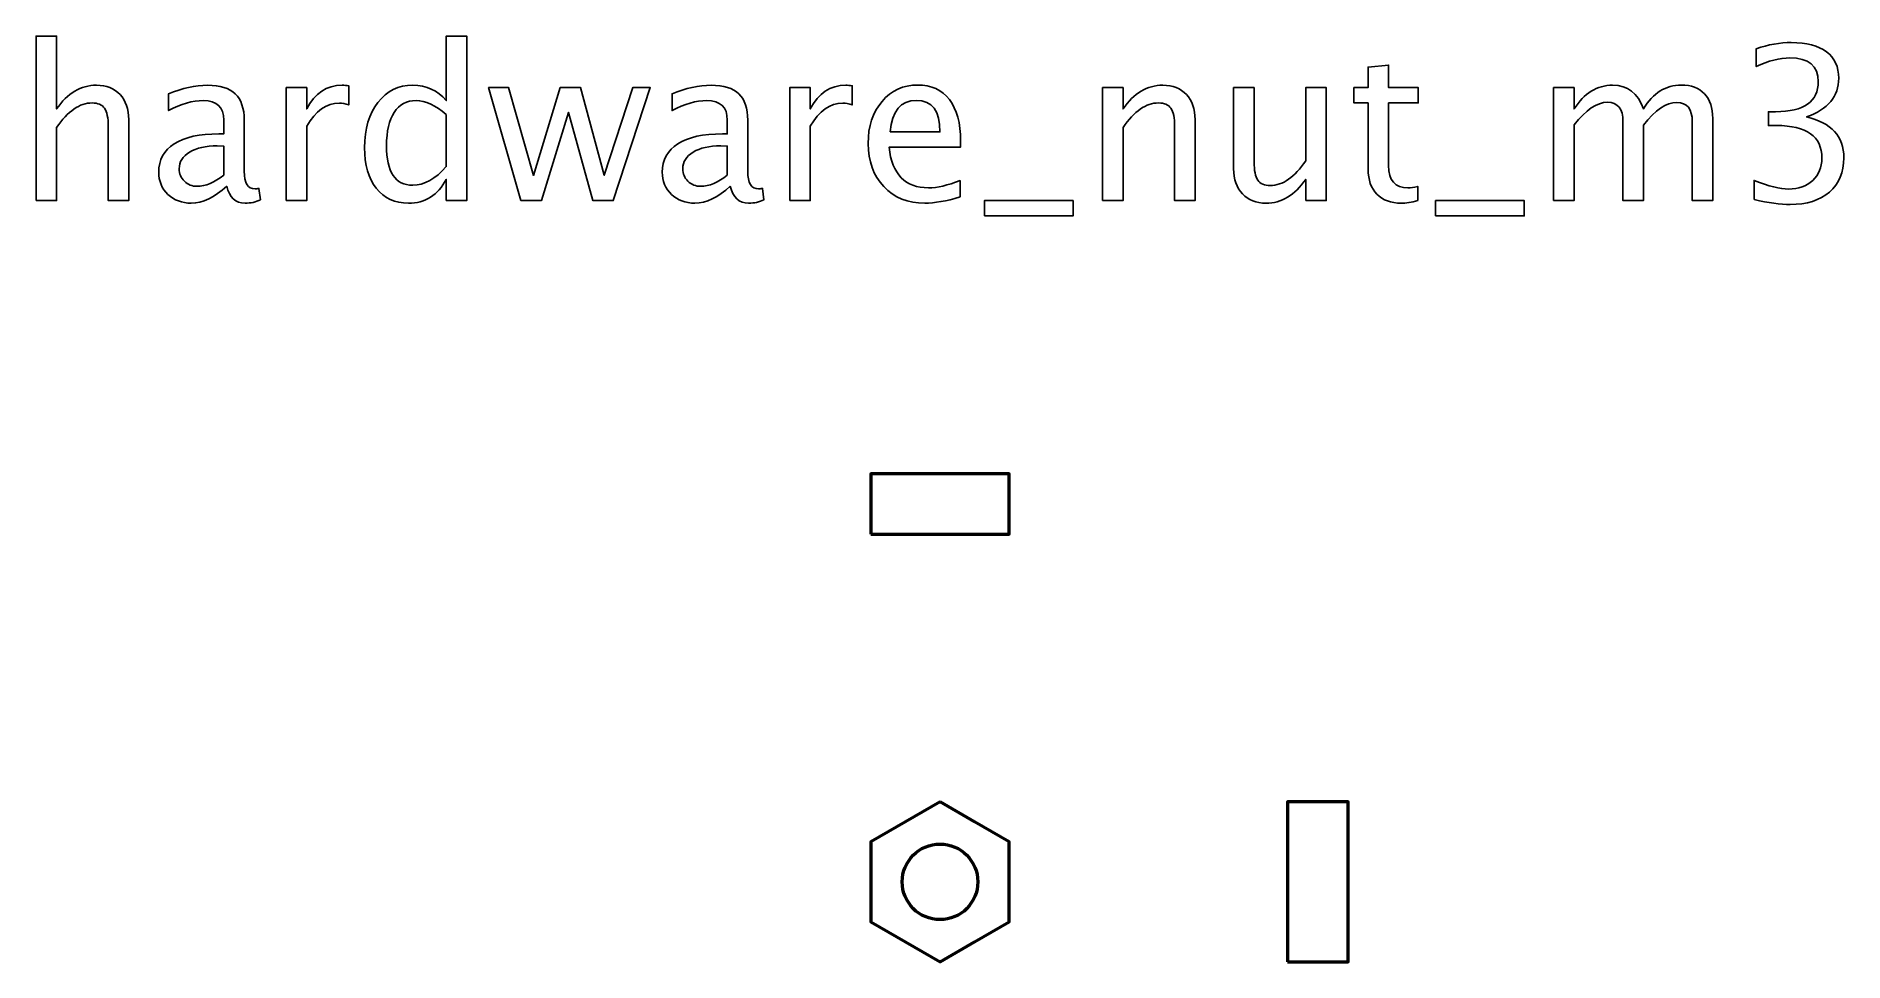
# Model space of a CAD drawing. Header units: centimetres. Extents: x -3.59 to 3.59, y -0.32 to 3.36.
import ezdxf

# ---------------------------------------------------------------- set-up
doc = ezdxf.new("R2010")
doc.units = ezdxf.units.CM
doc.header["$MEASUREMENT"] = 0
doc.layers.add('Layer 1', color=7, linetype='Continuous')

msp = doc.modelspace()

# ---------------------------------------------------------------- linework, layer by layer
at = {"layer": 'Layer 1', "lineweight": 53}
for points in [[(-0.275, 1.38), (0.275, 1.38), (0.275, 1.62), (-0.275, 1.62), (-0.275, 1.38)], [(1.38, -0.31755), (1.62, -0.31755), (1.62, 0.31755), (1.38, 0.31755), (1.38, -0.31755)]]:
    msp.add_lwpolyline(points, close=True, dxfattribs=at)
msp.add_ellipse((0, 0), major_axis=(0, 0.15), ratio=1, dxfattribs=at)
at = {"layer": 'Layer 1'}
for points, knots in [([(-3.58834, 2.70409), (-3.58834, 2.70409), (-3.58834, 3.35687), (-3.58834, 3.35687), (-3.58834, 3.35687), (-3.58834, 3.35687), (-3.50706, 3.35687), (-3.50706, 3.35687), (-3.50706, 3.35687), (-3.50706, 3.35687), (-3.50706, 3.06802), (-3.50706, 3.06802), (-3.50706, 3.06802), (-3.46402, 3.13081), (-3.41124, 3.16214), (-3.34887, 3.16214), (-3.34887, 3.16214), (-3.30964, 3.16214), (-3.27846, 3.14986), (-3.25546, 3.12517), (-3.25546, 3.12517), (-3.23246, 3.10061), (-3.22088, 3.06745), (-3.22088, 3.02597), (-3.22088, 3.02597), (-3.22088, 3.02597), (-3.22088, 2.70409), (-3.22088, 2.70409), (-3.22088, 2.70409), (-3.22088, 2.70409), (-3.30217, 2.70409), (-3.30217, 2.70409), (-3.30217, 2.70409), (-3.30217, 2.70409), (-3.30217, 2.99944), (-3.30217, 2.99944), (-3.30217, 2.99944), (-3.30217, 3.03274), (-3.3071, 3.05645), (-3.31684, 3.07056), (-3.31684, 3.07056), (-3.32672, 3.08481), (-3.34295, 3.09186), (-3.36567, 3.09186), (-3.36567, 3.09186), (-3.41562, 3.09186), (-3.46275, 3.05927), (-3.50706, 2.99407), (-3.50706, 2.99407), (-3.50706, 2.99407), (-3.50706, 2.70409), (-3.50706, 2.70409), (-3.50706, 2.70409), (-3.50706, 2.70409), (-3.58834, 2.70409), (-3.58834, 2.70409)], [0, 0, 0, 0, 0.0666667, 0.0666667, 0.0666667, 0.0666667, 0.1333333, 0.1333333, 0.1333333, 0.1333333, 0.2, 0.2, 0.2, 0.2, 0.2666667, 0.2666667, 0.2666667, 0.2666667, 0.3333333, 0.3333333, 0.3333333, 0.3333333, 0.4, 0.4, 0.4, 0.4, 0.4666667, 0.4666667, 0.4666667, 0.4666667, 0.5333333, 0.5333333, 0.5333333, 0.5333333, 0.6, 0.6, 0.6, 0.6, 0.6666667, 0.6666667, 0.6666667, 0.6666667, 0.7333333, 0.7333333, 0.7333333, 0.7333333, 0.8, 0.8, 0.8, 0.8, 0.8666667, 0.8666667, 0.8666667, 0.8666667, 1, 1, 1, 1]), ([(-1.9602, 2.70409), (-1.9602, 2.70409), (-1.9602, 2.78833), (-1.9602, 2.78833), (-1.9602, 2.78833), (-1.99336, 2.7254), (-2.04331, 2.69393), (-2.11006, 2.69393), (-2.11006, 2.69393), (-2.16424, 2.69393), (-2.20686, 2.71354), (-2.2379, 2.75291), (-2.2379, 2.75291), (-2.26895, 2.79228), (-2.28447, 2.84605), (-2.28447, 2.91421), (-2.28447, 2.91421), (-2.28447, 2.98871), (-2.26683, 3.04868), (-2.23169, 3.09412), (-2.23169, 3.09412), (-2.19642, 3.13942), (-2.15013, 3.16214), (-2.0927, 3.16214), (-2.0927, 3.16214), (-2.0395, 3.16214), (-1.99519, 3.14182), (-1.9602, 3.10104), (-1.9602, 3.10104), (-1.9602, 3.10104), (-1.9602, 3.35687), (-1.9602, 3.35687), (-1.9602, 3.35687), (-1.9602, 3.35687), (-1.87891, 3.35687), (-1.87891, 3.35687), (-1.87891, 3.35687), (-1.87891, 3.35687), (-1.87891, 2.70409), (-1.87891, 2.70409), (-1.87891, 2.70409), (-1.87891, 2.70409), (-1.9602, 2.70409), (-1.9602, 2.70409)], [0, 0, 0, 0, 0.0833333, 0.0833333, 0.0833333, 0.0833333, 0.1666667, 0.1666667, 0.1666667, 0.1666667, 0.25, 0.25, 0.25, 0.25, 0.3333333, 0.3333333, 0.3333333, 0.3333333, 0.4166667, 0.4166667, 0.4166667, 0.4166667, 0.5, 0.5, 0.5, 0.5, 0.5833333, 0.5833333, 0.5833333, 0.5833333, 0.6666667, 0.6666667, 0.6666667, 0.6666667, 0.75, 0.75, 0.75, 0.75, 0.8333333, 0.8333333, 0.8333333, 0.8333333, 1, 1, 1, 1]), ([(3.23188, 2.70832), (3.23188, 2.70832), (3.23188, 2.78452), (3.23188, 2.78452), (3.23188, 2.78452), (3.29002, 2.76138), (3.3356, 2.74981), (3.36904, 2.74981), (3.36904, 2.74981), (3.40841, 2.74981), (3.44016, 2.7611), (3.46457, 2.78382), (3.46457, 2.78382), (3.48899, 2.80654), (3.50112, 2.83617), (3.50112, 2.87258), (3.50112, 2.87258), (3.50112, 2.95894), (3.44101, 3.00212), (3.32078, 3.00212), (3.32078, 3.00212), (3.32078, 3.00212), (3.28861, 3.00212), (3.28861, 3.00212), (3.28861, 3.00212), (3.28861, 3.00212), (3.28861, 3.05673), (3.28861, 3.05673), (3.28861, 3.05673), (3.28861, 3.05673), (3.31711, 3.05715), (3.31711, 3.05715), (3.31711, 3.05715), (3.43014, 3.05715), (3.48673, 3.09694), (3.48673, 3.17667), (3.48673, 3.17667), (3.48673, 3.23919), (3.44919, 3.27051), (3.37426, 3.27051), (3.37426, 3.27051), (3.33405, 3.27051), (3.28945, 3.25894), (3.24035, 3.2358), (3.24035, 3.2358), (3.24035, 3.2358), (3.24035, 3.30692), (3.24035, 3.30692), (3.24035, 3.30692), (3.28847, 3.32329), (3.33489, 3.33147), (3.37948, 3.33147), (3.37948, 3.33147), (3.44016, 3.33147), (3.48687, 3.31934), (3.51932, 3.29507), (3.51932, 3.29507), (3.55178, 3.27094), (3.56801, 3.2358), (3.56801, 3.1898), (3.56801, 3.1898), (3.56801, 3.11797), (3.52553, 3.06675), (3.44044, 3.03627), (3.44044, 3.03627), (3.53908, 3.01327), (3.58833, 2.95922), (3.58833, 2.87385), (3.58833, 2.87385), (3.58833, 2.81627), (3.56928, 2.77098), (3.53132, 2.7381), (3.53132, 2.7381), (3.49336, 2.70522), (3.44115, 2.68885), (3.37483, 2.68885), (3.37483, 2.68885), (3.33701, 2.68885), (3.28945, 2.69534), (3.23188, 2.70832)], [0, 0, 0, 0, 0.047619, 0.047619, 0.047619, 0.047619, 0.0952381, 0.0952381, 0.0952381, 0.0952381, 0.1428571, 0.1428571, 0.1428571, 0.1428571, 0.1904762, 0.1904762, 0.1904762, 0.1904762, 0.2380952, 0.2380952, 0.2380952, 0.2380952, 0.2857143, 0.2857143, 0.2857143, 0.2857143, 0.3333333, 0.3333333, 0.3333333, 0.3333333, 0.3809524, 0.3809524, 0.3809524, 0.3809524, 0.4285714, 0.4285714, 0.4285714, 0.4285714, 0.4761905, 0.4761905, 0.4761905, 0.4761905, 0.5238095, 0.5238095, 0.5238095, 0.5238095, 0.5714286, 0.5714286, 0.5714286, 0.5714286, 0.6190476, 0.6190476, 0.6190476, 0.6190476, 0.6666667, 0.6666667, 0.6666667, 0.6666667, 0.7142857, 0.7142857, 0.7142857, 0.7142857, 0.7619048, 0.7619048, 0.7619048, 0.7619048, 0.8095238, 0.8095238, 0.8095238, 0.8095238, 0.8571429, 0.8571429, 0.8571429, 0.8571429, 0.9047619, 0.9047619, 0.9047619, 0.9047619, 1, 1, 1, 1]), ([(1.89696, 2.70423), (1.87184, 2.69732), (1.84997, 2.69393), (1.83149, 2.69393), (1.83149, 2.69393), (1.79, 2.69393), (1.75768, 2.70578), (1.73454, 2.72949), (1.73454, 2.72949), (1.71126, 2.7532), (1.69969, 2.78608), (1.69969, 2.82827), (1.69969, 2.82827), (1.69969, 2.82827), (1.69969, 3.09186), (1.69969, 3.09186), (1.69969, 3.09186), (1.69969, 3.09186), (1.64352, 3.09186), (1.64352, 3.09186), (1.64352, 3.09186), (1.64352, 3.09186), (1.64352, 3.15283), (1.64352, 3.15283), (1.64352, 3.15283), (1.64352, 3.15283), (1.69969, 3.15283), (1.69969, 3.15283), (1.69969, 3.15283), (1.69969, 3.15283), (1.69969, 3.23396), (1.69969, 3.23396), (1.69969, 3.23396), (1.69969, 3.23396), (1.78097, 3.24173), (1.78097, 3.24173), (1.78097, 3.24173), (1.78097, 3.24173), (1.78097, 3.15283), (1.78097, 3.15283), (1.78097, 3.15283), (1.78097, 3.15283), (1.89865, 3.15283), (1.89865, 3.15283), (1.89865, 3.15283), (1.89865, 3.15283), (1.89865, 3.09186), (1.89865, 3.09186), (1.89865, 3.09186), (1.89865, 3.09186), (1.78097, 3.09186), (1.78097, 3.09186), (1.78097, 3.09186), (1.78097, 3.09186), (1.78097, 2.84294), (1.78097, 2.84294), (1.78097, 2.84294), (1.78097, 2.78424), (1.80651, 2.75489), (1.85745, 2.75489), (1.85745, 2.75489), (1.86832, 2.75489), (1.88144, 2.75672), (1.89696, 2.76025), (1.89696, 2.76025), (1.89696, 2.76025), (1.89696, 2.70423), (1.89696, 2.70423)], [0, 0, 0, 0, 0.0555556, 0.0555556, 0.0555556, 0.0555556, 0.1111111, 0.1111111, 0.1111111, 0.1111111, 0.1666667, 0.1666667, 0.1666667, 0.1666667, 0.2222222, 0.2222222, 0.2222222, 0.2222222, 0.2777778, 0.2777778, 0.2777778, 0.2777778, 0.3333333, 0.3333333, 0.3333333, 0.3333333, 0.3888889, 0.3888889, 0.3888889, 0.3888889, 0.4444444, 0.4444444, 0.4444444, 0.4444444, 0.5, 0.5, 0.5, 0.5, 0.5555556, 0.5555556, 0.5555556, 0.5555556, 0.6111111, 0.6111111, 0.6111111, 0.6111111, 0.6666667, 0.6666667, 0.6666667, 0.6666667, 0.7222222, 0.7222222, 0.7222222, 0.7222222, 0.7777778, 0.7777778, 0.7777778, 0.7777778, 0.8333333, 0.8333333, 0.8333333, 0.8333333, 0.8888889, 0.8888889, 0.8888889, 0.8888889, 1, 1, 1, 1]), ([(-2.83156, 2.76124), (-2.88038, 2.71637), (-2.92737, 2.69393), (-2.97253, 2.69393), (-2.97253, 2.69393), (-3.00964, 2.69393), (-3.04054, 2.7055), (-3.06496, 2.72878), (-3.06496, 2.72878), (-3.08951, 2.75207), (-3.10179, 2.78142), (-3.10179, 2.81684), (-3.10179, 2.81684), (-3.10179, 2.8658), (-3.08118, 2.90348), (-3.03998, 2.92973), (-3.03998, 2.92973), (-2.99877, 2.95597), (-2.93965, 2.9691), (-2.8626, 2.9691), (-2.8626, 2.9691), (-2.8626, 2.9691), (-2.84355, 2.9691), (-2.84355, 2.9691), (-2.84355, 2.9691), (-2.84355, 2.9691), (-2.84355, 3.02314), (-2.84355, 3.02314), (-2.84355, 3.02314), (-2.84355, 3.07521), (-2.87065, 3.10118), (-2.92497, 3.10118), (-2.92497, 3.10118), (-2.96702, 3.10118), (-3.01303, 3.08791), (-3.06284, 3.06138), (-3.06284, 3.06138), (-3.06284, 3.06138), (-3.06284, 3.12827), (-3.06284, 3.12827), (-3.06284, 3.12827), (-3.00809, 3.15085), (-2.95644, 3.16214), (-2.90804, 3.16214), (-2.90804, 3.16214), (-2.85823, 3.16214), (-2.8214, 3.15085), (-2.79783, 3.12813), (-2.79783, 3.12813), (-2.77413, 3.10541), (-2.76227, 3.07042), (-2.76227, 3.02314), (-2.76227, 3.02314), (-2.76227, 3.02314), (-2.76227, 2.82037), (-2.76227, 2.82037), (-2.76227, 2.82037), (-2.76227, 2.77394), (-2.74802, 2.75066), (-2.71937, 2.75066), (-2.71937, 2.75066), (-2.71585, 2.75066), (-2.71062, 2.75122), (-2.70371, 2.75235), (-2.70371, 2.75235), (-2.70371, 2.75235), (-2.69792, 2.70719), (-2.69792, 2.70719), (-2.69792, 2.70719), (-2.71641, 2.6983), (-2.73673, 2.69393), (-2.75903, 2.69393), (-2.75903, 2.69393), (-2.79699, 2.69393), (-2.82112, 2.71637), (-2.83156, 2.76124)], [0, 0, 0, 0, 0.05, 0.05, 0.05, 0.05, 0.1, 0.1, 0.1, 0.1, 0.15, 0.15, 0.15, 0.15, 0.2, 0.2, 0.2, 0.2, 0.25, 0.25, 0.25, 0.25, 0.3, 0.3, 0.3, 0.3, 0.35, 0.35, 0.35, 0.35, 0.4, 0.4, 0.4, 0.4, 0.45, 0.45, 0.45, 0.45, 0.5, 0.5, 0.5, 0.5, 0.55, 0.55, 0.55, 0.55, 0.6, 0.6, 0.6, 0.6, 0.65, 0.65, 0.65, 0.65, 0.7, 0.7, 0.7, 0.7, 0.75, 0.75, 0.75, 0.75, 0.8, 0.8, 0.8, 0.8, 0.85, 0.85, 0.85, 0.85, 0.9, 0.9, 0.9, 0.9, 1, 1, 1, 1]), ([(-2.59534, 2.70409), (-2.59534, 2.70409), (-2.59534, 3.15283), (-2.59534, 3.15283), (-2.59534, 3.15283), (-2.59534, 3.15283), (-2.51406, 3.15283), (-2.51406, 3.15283), (-2.51406, 3.15283), (-2.51406, 3.15283), (-2.51406, 3.06802), (-2.51406, 3.06802), (-2.51406, 3.06802), (-2.48174, 3.13081), (-2.4349, 3.16214), (-2.37337, 3.16214), (-2.37337, 3.16214), (-2.36505, 3.16214), (-2.3563, 3.16143), (-2.34727, 3.16002), (-2.34727, 3.16002), (-2.34727, 3.16002), (-2.34727, 3.08396), (-2.34727, 3.08396), (-2.34727, 3.08396), (-2.36138, 3.08862), (-2.37379, 3.09102), (-2.38452, 3.09102), (-2.38452, 3.09102), (-2.43617, 3.09102), (-2.47935, 3.06054), (-2.51406, 2.99944), (-2.51406, 2.99944), (-2.51406, 2.99944), (-2.51406, 2.70409), (-2.51406, 2.70409), (-2.51406, 2.70409), (-2.51406, 2.70409), (-2.59534, 2.70409), (-2.59534, 2.70409)], [0, 0, 0, 0, 0.0909091, 0.0909091, 0.0909091, 0.0909091, 0.1818182, 0.1818182, 0.1818182, 0.1818182, 0.2727273, 0.2727273, 0.2727273, 0.2727273, 0.3636364, 0.3636364, 0.3636364, 0.3636364, 0.4545455, 0.4545455, 0.4545455, 0.4545455, 0.5454545, 0.5454545, 0.5454545, 0.5454545, 0.6363636, 0.6363636, 0.6363636, 0.6363636, 0.7272727, 0.7272727, 0.7272727, 0.7272727, 0.8181818, 0.8181818, 0.8181818, 0.8181818, 1, 1, 1, 1]), ([(-0.83243, 2.76124), (-0.88125, 2.71637), (-0.92824, 2.69393), (-0.9734, 2.69393), (-0.9734, 2.69393), (-1.01051, 2.69393), (-1.04141, 2.7055), (-1.06583, 2.72878), (-1.06583, 2.72878), (-1.09038, 2.75207), (-1.10266, 2.78142), (-1.10266, 2.81684), (-1.10266, 2.81684), (-1.10266, 2.8658), (-1.08205, 2.90348), (-1.04085, 2.92973), (-1.04085, 2.92973), (-0.99964, 2.95597), (-0.94052, 2.9691), (-0.86347, 2.9691), (-0.86347, 2.9691), (-0.86347, 2.9691), (-0.84442, 2.9691), (-0.84442, 2.9691), (-0.84442, 2.9691), (-0.84442, 2.9691), (-0.84442, 3.02314), (-0.84442, 3.02314), (-0.84442, 3.02314), (-0.84442, 3.07521), (-0.87152, 3.10118), (-0.92584, 3.10118), (-0.92584, 3.10118), (-0.96789, 3.10118), (-1.0139, 3.08791), (-1.06371, 3.06138), (-1.06371, 3.06138), (-1.06371, 3.06138), (-1.06371, 3.12827), (-1.06371, 3.12827), (-1.06371, 3.12827), (-1.00896, 3.15085), (-0.95731, 3.16214), (-0.90891, 3.16214), (-0.90891, 3.16214), (-0.8591, 3.16214), (-0.82227, 3.15085), (-0.7987, 3.12813), (-0.7987, 3.12813), (-0.775, 3.10541), (-0.76314, 3.07042), (-0.76314, 3.02314), (-0.76314, 3.02314), (-0.76314, 3.02314), (-0.76314, 2.82037), (-0.76314, 2.82037), (-0.76314, 2.82037), (-0.76314, 2.77394), (-0.74889, 2.75066), (-0.72024, 2.75066), (-0.72024, 2.75066), (-0.71672, 2.75066), (-0.71149, 2.75122), (-0.70458, 2.75235), (-0.70458, 2.75235), (-0.70458, 2.75235), (-0.69879, 2.70719), (-0.69879, 2.70719), (-0.69879, 2.70719), (-0.71728, 2.6983), (-0.7376, 2.69393), (-0.7599, 2.69393), (-0.7599, 2.69393), (-0.79786, 2.69393), (-0.82199, 2.71637), (-0.83243, 2.76124)], [0, 0, 0, 0, 0.05, 0.05, 0.05, 0.05, 0.1, 0.1, 0.1, 0.1, 0.15, 0.15, 0.15, 0.15, 0.2, 0.2, 0.2, 0.2, 0.25, 0.25, 0.25, 0.25, 0.3, 0.3, 0.3, 0.3, 0.35, 0.35, 0.35, 0.35, 0.4, 0.4, 0.4, 0.4, 0.45, 0.45, 0.45, 0.45, 0.5, 0.5, 0.5, 0.5, 0.55, 0.55, 0.55, 0.55, 0.6, 0.6, 0.6, 0.6, 0.65, 0.65, 0.65, 0.65, 0.7, 0.7, 0.7, 0.7, 0.75, 0.75, 0.75, 0.75, 0.8, 0.8, 0.8, 0.8, 0.85, 0.85, 0.85, 0.85, 0.9, 0.9, 0.9, 0.9, 1, 1, 1, 1]), ([(-0.59621, 2.70409), (-0.59621, 2.70409), (-0.59621, 3.15283), (-0.59621, 3.15283), (-0.59621, 3.15283), (-0.59621, 3.15283), (-0.51493, 3.15283), (-0.51493, 3.15283), (-0.51493, 3.15283), (-0.51493, 3.15283), (-0.51493, 3.06802), (-0.51493, 3.06802), (-0.51493, 3.06802), (-0.48261, 3.13081), (-0.43577, 3.16214), (-0.37424, 3.16214), (-0.37424, 3.16214), (-0.36592, 3.16214), (-0.35717, 3.16143), (-0.34814, 3.16002), (-0.34814, 3.16002), (-0.34814, 3.16002), (-0.34814, 3.08396), (-0.34814, 3.08396), (-0.34814, 3.08396), (-0.36225, 3.08862), (-0.37466, 3.09102), (-0.38539, 3.09102), (-0.38539, 3.09102), (-0.43704, 3.09102), (-0.48022, 3.06054), (-0.51493, 2.99944), (-0.51493, 2.99944), (-0.51493, 2.99944), (-0.51493, 2.70409), (-0.51493, 2.70409), (-0.51493, 2.70409), (-0.51493, 2.70409), (-0.59621, 2.70409), (-0.59621, 2.70409)], [0, 0, 0, 0, 0.0909091, 0.0909091, 0.0909091, 0.0909091, 0.1818182, 0.1818182, 0.1818182, 0.1818182, 0.2727273, 0.2727273, 0.2727273, 0.2727273, 0.3636364, 0.3636364, 0.3636364, 0.3636364, 0.4545455, 0.4545455, 0.4545455, 0.4545455, 0.5454545, 0.5454545, 0.5454545, 0.5454545, 0.6363636, 0.6363636, 0.6363636, 0.6363636, 0.7272727, 0.7272727, 0.7272727, 0.7272727, 0.8181818, 0.8181818, 0.8181818, 0.8181818, 1, 1, 1, 1]), ([(0.07957, 2.71848), (0.02496, 2.70211), (-0.02174, 2.69393), (-0.06069, 2.69393), (-0.06069, 2.69393), (-0.12715, 2.69393), (-0.1812, 2.71594), (-0.22283, 2.75983), (-0.22283, 2.75983), (-0.26446, 2.80371), (-0.28534, 2.86058), (-0.28534, 2.93057), (-0.28534, 2.93057), (-0.28534, 2.99845), (-0.267, 3.05419), (-0.23017, 3.09779), (-0.23017, 3.09779), (-0.19334, 3.14125), (-0.1462, 3.16299), (-0.08877, 3.16299), (-0.08877, 3.16299), (-0.03444, 3.16299), (0.00761, 3.14365), (0.03724, 3.10499), (0.03724, 3.10499), (0.06687, 3.06632), (0.08169, 3.01157), (0.08169, 2.94059), (0.08169, 2.94059), (0.08169, 2.94059), (0.08127, 2.91576), (0.08127, 2.91576), (0.08127, 2.91576), (0.08127, 2.91576), (-0.20237, 2.91576), (-0.20237, 2.91576), (-0.20237, 2.91576), (-0.19051, 2.80851), (-0.13816, 2.75489), (-0.04545, 2.75489), (-0.04545, 2.75489), (-0.01144, 2.75489), (0.03019, 2.76449), (0.07957, 2.78368), (0.07957, 2.78368), (0.07957, 2.78368), (0.07957, 2.71848), (0.07957, 2.71848)], [0, 0, 0, 0, 0.0769231, 0.0769231, 0.0769231, 0.0769231, 0.1538462, 0.1538462, 0.1538462, 0.1538462, 0.2307692, 0.2307692, 0.2307692, 0.2307692, 0.3076923, 0.3076923, 0.3076923, 0.3076923, 0.3846154, 0.3846154, 0.3846154, 0.3846154, 0.4615385, 0.4615385, 0.4615385, 0.4615385, 0.5384615, 0.5384615, 0.5384615, 0.5384615, 0.6153846, 0.6153846, 0.6153846, 0.6153846, 0.6923077, 0.6923077, 0.6923077, 0.6923077, 0.7692308, 0.7692308, 0.7692308, 0.7692308, 0.8461538, 0.8461538, 0.8461538, 0.8461538, 1, 1, 1, 1]), ([(0.6453, 2.70409), (0.6453, 2.70409), (0.6453, 3.15283), (0.6453, 3.15283), (0.6453, 3.15283), (0.6453, 3.15283), (0.72658, 3.15283), (0.72658, 3.15283), (0.72658, 3.15283), (0.72658, 3.15283), (0.72658, 3.06802), (0.72658, 3.06802), (0.72658, 3.06802), (0.76962, 3.13081), (0.8224, 3.16214), (0.88477, 3.16214), (0.88477, 3.16214), (0.924, 3.16214), (0.95518, 3.14986), (0.97818, 3.12517), (0.97818, 3.12517), (1.00118, 3.10061), (1.01276, 3.06745), (1.01276, 3.02597), (1.01276, 3.02597), (1.01276, 3.02597), (1.01276, 2.70409), (1.01276, 2.70409), (1.01276, 2.70409), (1.01276, 2.70409), (0.93147, 2.70409), (0.93147, 2.70409), (0.93147, 2.70409), (0.93147, 2.70409), (0.93147, 2.99944), (0.93147, 2.99944), (0.93147, 2.99944), (0.93147, 3.03274), (0.92654, 3.05645), (0.9168, 3.07056), (0.9168, 3.07056), (0.90692, 3.08481), (0.89069, 3.09186), (0.86797, 3.09186), (0.86797, 3.09186), (0.81802, 3.09186), (0.77089, 3.05927), (0.72658, 2.99407), (0.72658, 2.99407), (0.72658, 2.99407), (0.72658, 2.70409), (0.72658, 2.70409), (0.72658, 2.70409), (0.72658, 2.70409), (0.6453, 2.70409), (0.6453, 2.70409)], [0, 0, 0, 0, 0.0666667, 0.0666667, 0.0666667, 0.0666667, 0.1333333, 0.1333333, 0.1333333, 0.1333333, 0.2, 0.2, 0.2, 0.2, 0.2666667, 0.2666667, 0.2666667, 0.2666667, 0.3333333, 0.3333333, 0.3333333, 0.3333333, 0.4, 0.4, 0.4, 0.4, 0.4666667, 0.4666667, 0.4666667, 0.4666667, 0.5333333, 0.5333333, 0.5333333, 0.5333333, 0.6, 0.6, 0.6, 0.6, 0.6666667, 0.6666667, 0.6666667, 0.6666667, 0.7333333, 0.7333333, 0.7333333, 0.7333333, 0.8, 0.8, 0.8, 0.8, 0.8666667, 0.8666667, 0.8666667, 0.8666667, 1, 1, 1, 1]), ([(2.43629, 2.70409), (2.43629, 2.70409), (2.43629, 3.15283), (2.43629, 3.15283), (2.43629, 3.15283), (2.43629, 3.15283), (2.51757, 3.15283), (2.51757, 3.15283), (2.51757, 3.15283), (2.51757, 3.15283), (2.51757, 3.06802), (2.51757, 3.06802), (2.51757, 3.06802), (2.55722, 3.13081), (2.60802, 3.16214), (2.67025, 3.16214), (2.67025, 3.16214), (2.73023, 3.16214), (2.77101, 3.13081), (2.79274, 3.06802), (2.79274, 3.06802), (2.83126, 3.13138), (2.8815, 3.16299), (2.94316, 3.16299), (2.94316, 3.16299), (2.98253, 3.16299), (3.01315, 3.15141), (3.03503, 3.12813), (3.03503, 3.12813), (3.0569, 3.10485), (3.06791, 3.07225), (3.06791, 3.03034), (3.06791, 3.03034), (3.06791, 3.03034), (3.06791, 2.70409), (3.06791, 2.70409), (3.06791, 2.70409), (3.06791, 2.70409), (2.98663, 2.70409), (2.98663, 2.70409), (2.98663, 2.70409), (2.98663, 2.70409), (2.98663, 3.01693), (2.98663, 3.01693), (2.98663, 3.01693), (2.98663, 3.06802), (2.96631, 3.09356), (2.92567, 3.09356), (2.92567, 3.09356), (2.88347, 3.09356), (2.83916, 3.06378), (2.79274, 3.00409), (2.79274, 3.00409), (2.79274, 3.00409), (2.79274, 2.70409), (2.79274, 2.70409), (2.79274, 2.70409), (2.79274, 2.70409), (2.71146, 2.70409), (2.71146, 2.70409), (2.71146, 2.70409), (2.71146, 2.70409), (2.71146, 3.01722), (2.71146, 3.01722), (2.71146, 3.01722), (2.71146, 3.06872), (2.69086, 3.0944), (2.64951, 3.0944), (2.64951, 3.0944), (2.60845, 3.0944), (2.56442, 3.06449), (2.51757, 3.00452), (2.51757, 3.00452), (2.51757, 3.00452), (2.51757, 2.70409), (2.51757, 2.70409), (2.51757, 2.70409), (2.51757, 2.70409), (2.43629, 2.70409), (2.43629, 2.70409)], [0, 0, 0, 0, 0.047619, 0.047619, 0.047619, 0.047619, 0.0952381, 0.0952381, 0.0952381, 0.0952381, 0.1428571, 0.1428571, 0.1428571, 0.1428571, 0.1904762, 0.1904762, 0.1904762, 0.1904762, 0.2380952, 0.2380952, 0.2380952, 0.2380952, 0.2857143, 0.2857143, 0.2857143, 0.2857143, 0.3333333, 0.3333333, 0.3333333, 0.3333333, 0.3809524, 0.3809524, 0.3809524, 0.3809524, 0.4285714, 0.4285714, 0.4285714, 0.4285714, 0.4761905, 0.4761905, 0.4761905, 0.4761905, 0.5238095, 0.5238095, 0.5238095, 0.5238095, 0.5714286, 0.5714286, 0.5714286, 0.5714286, 0.6190476, 0.6190476, 0.6190476, 0.6190476, 0.6666667, 0.6666667, 0.6666667, 0.6666667, 0.7142857, 0.7142857, 0.7142857, 0.7142857, 0.7619048, 0.7619048, 0.7619048, 0.7619048, 0.8095238, 0.8095238, 0.8095238, 0.8095238, 0.8571429, 0.8571429, 0.8571429, 0.8571429, 0.9047619, 0.9047619, 0.9047619, 0.9047619, 1, 1, 1, 1]), ([(-1.9602, 3.04544), (-2.00239, 3.08255), (-2.04232, 3.10118), (-2.08014, 3.10118), (-2.08014, 3.10118), (-2.11739, 3.10118), (-2.14618, 3.08566), (-2.16664, 3.05447), (-2.16664, 3.05447), (-2.1871, 3.02343), (-2.19726, 2.9794), (-2.19726, 2.92239), (-2.19726, 2.92239), (-2.19726, 2.81754), (-2.16255, 2.76505), (-2.09298, 2.76505), (-2.09298, 2.76505), (-2.04783, 2.76505), (-2.00352, 2.78974), (-1.9602, 2.83899), (-1.9602, 2.83899), (-1.9602, 2.83899), (-1.9602, 3.04544), (-1.9602, 3.04544)], [0, 0, 0, 0, 0.1428571, 0.1428571, 0.1428571, 0.1428571, 0.2857143, 0.2857143, 0.2857143, 0.2857143, 0.4285714, 0.4285714, 0.4285714, 0.4285714, 0.5714286, 0.5714286, 0.5714286, 0.5714286, 0.7142857, 0.7142857, 0.7142857, 0.7142857, 1, 1, 1, 1]), ([(-1.66358, 2.70409), (-1.66358, 2.70409), (-1.79227, 3.15283), (-1.79227, 3.15283), (-1.79227, 3.15283), (-1.79227, 3.15283), (-1.71297, 3.15283), (-1.71297, 3.15283), (-1.71297, 3.15283), (-1.71297, 3.15283), (-1.61433, 2.80442), (-1.61433, 2.80442), (-1.61433, 2.80442), (-1.61433, 2.80442), (-1.50793, 3.15283), (-1.50793, 3.15283), (-1.50793, 3.15283), (-1.50793, 3.15283), (-1.42665, 3.15283), (-1.42665, 3.15283), (-1.42665, 3.15283), (-1.42665, 3.15283), (-1.33309, 2.80498), (-1.33309, 2.80498), (-1.33309, 2.80498), (-1.33309, 2.80498), (-1.21992, 3.15283), (-1.21992, 3.15283), (-1.21992, 3.15283), (-1.21992, 3.15283), (-1.15049, 3.15283), (-1.15049, 3.15283), (-1.15049, 3.15283), (-1.15049, 3.15283), (-1.29697, 2.70409), (-1.29697, 2.70409), (-1.29697, 2.70409), (-1.29697, 2.70409), (-1.37825, 2.70409), (-1.37825, 2.70409), (-1.37825, 2.70409), (-1.37825, 2.70409), (-1.47449, 3.05405), (-1.47449, 3.05405), (-1.47449, 3.05405), (-1.47449, 3.05405), (-1.5823, 2.70409), (-1.5823, 2.70409), (-1.5823, 2.70409), (-1.5823, 2.70409), (-1.66358, 2.70409), (-1.66358, 2.70409)], [0, 0, 0, 0, 0.0714286, 0.0714286, 0.0714286, 0.0714286, 0.1428571, 0.1428571, 0.1428571, 0.1428571, 0.2142857, 0.2142857, 0.2142857, 0.2142857, 0.2857143, 0.2857143, 0.2857143, 0.2857143, 0.3571429, 0.3571429, 0.3571429, 0.3571429, 0.4285714, 0.4285714, 0.4285714, 0.4285714, 0.5, 0.5, 0.5, 0.5, 0.5714286, 0.5714286, 0.5714286, 0.5714286, 0.6428571, 0.6428571, 0.6428571, 0.6428571, 0.7142857, 0.7142857, 0.7142857, 0.7142857, 0.7857143, 0.7857143, 0.7857143, 0.7857143, 0.8571429, 0.8571429, 0.8571429, 0.8571429, 1, 1, 1, 1]), ([(-0.19813, 2.97672), (-0.19813, 2.97672), (-0.00001, 2.97672), (-0.00001, 2.97672), (-0.00001, 2.97672), (-0.00001, 3.06026), (-0.0312, 3.10202), (-0.09343, 3.10202), (-0.09343, 3.10202), (-0.15608, 3.10202), (-0.19094, 3.06026), (-0.19813, 2.97672)], [0, 0, 0, 0, 0.25, 0.25, 0.25, 0.25, 0.5, 0.5, 0.5, 0.5, 1, 1, 1, 1]), ([(1.45189, 2.70409), (1.45189, 2.70409), (1.45189, 2.78847), (1.45189, 2.78847), (1.45189, 2.78847), (1.40857, 2.7254), (1.35594, 2.69393), (1.29413, 2.69393), (1.29413, 2.69393), (1.2549, 2.69393), (1.22372, 2.70621), (1.20057, 2.7309), (1.20057, 2.7309), (1.17729, 2.7556), (1.16572, 2.78876), (1.16572, 2.83067), (1.16572, 2.83067), (1.16572, 2.83067), (1.16572, 3.15283), (1.16572, 3.15283), (1.16572, 3.15283), (1.16572, 3.15283), (1.247, 3.15283), (1.247, 3.15283), (1.247, 3.15283), (1.247, 3.15283), (1.247, 2.8572), (1.247, 2.8572), (1.247, 2.8572), (1.247, 2.82347), (1.25194, 2.79962), (1.26168, 2.78551), (1.26168, 2.78551), (1.27155, 2.77126), (1.28792, 2.7642), (1.31092, 2.7642), (1.31092, 2.7642), (1.3606, 2.7642), (1.40773, 2.7968), (1.45189, 2.86214), (1.45189, 2.86214), (1.45189, 2.86214), (1.45189, 3.15283), (1.45189, 3.15283), (1.45189, 3.15283), (1.45189, 3.15283), (1.53318, 3.15283), (1.53318, 3.15283), (1.53318, 3.15283), (1.53318, 3.15283), (1.53318, 2.70409), (1.53318, 2.70409), (1.53318, 2.70409), (1.53318, 2.70409), (1.45189, 2.70409), (1.45189, 2.70409)], [0, 0, 0, 0, 0.0666667, 0.0666667, 0.0666667, 0.0666667, 0.1333333, 0.1333333, 0.1333333, 0.1333333, 0.2, 0.2, 0.2, 0.2, 0.2666667, 0.2666667, 0.2666667, 0.2666667, 0.3333333, 0.3333333, 0.3333333, 0.3333333, 0.4, 0.4, 0.4, 0.4, 0.4666667, 0.4666667, 0.4666667, 0.4666667, 0.5333333, 0.5333333, 0.5333333, 0.5333333, 0.6, 0.6, 0.6, 0.6, 0.6666667, 0.6666667, 0.6666667, 0.6666667, 0.7333333, 0.7333333, 0.7333333, 0.7333333, 0.8, 0.8, 0.8, 0.8, 0.8666667, 0.8666667, 0.8666667, 0.8666667, 1, 1, 1, 1]), ([(-2.84355, 2.80555), (-2.84355, 2.80555), (-2.84355, 2.92084), (-2.84355, 2.92084), (-2.84355, 2.92084), (-2.84355, 2.92084), (-2.86966, 2.92168), (-2.86966, 2.92168), (-2.86966, 2.92168), (-2.91481, 2.92168), (-2.95122, 2.91336), (-2.97902, 2.89671), (-2.97902, 2.89671), (-3.00668, 2.87992), (-3.02051, 2.85776), (-3.02051, 2.8301), (-3.02051, 2.8301), (-3.02051, 2.81077), (-3.01359, 2.7944), (-2.9999, 2.781), (-2.9999, 2.781), (-2.98607, 2.76759), (-2.96928, 2.76082), (-2.94939, 2.76082), (-2.94939, 2.76082), (-2.91552, 2.76082), (-2.88024, 2.77577), (-2.84355, 2.80555)], [0, 0, 0, 0, 0.125, 0.125, 0.125, 0.125, 0.25, 0.25, 0.25, 0.25, 0.375, 0.375, 0.375, 0.375, 0.5, 0.5, 0.5, 0.5, 0.625, 0.625, 0.625, 0.625, 0.75, 0.75, 0.75, 0.75, 1, 1, 1, 1]), ([(-0.84442, 2.80555), (-0.84442, 2.80555), (-0.84442, 2.92084), (-0.84442, 2.92084), (-0.84442, 2.92084), (-0.84442, 2.92084), (-0.87053, 2.92168), (-0.87053, 2.92168), (-0.87053, 2.92168), (-0.91568, 2.92168), (-0.95209, 2.91336), (-0.97989, 2.89671), (-0.97989, 2.89671), (-1.00755, 2.87992), (-1.02138, 2.85776), (-1.02138, 2.8301), (-1.02138, 2.8301), (-1.02138, 2.81077), (-1.01446, 2.7944), (-1.00077, 2.781), (-1.00077, 2.781), (-0.98694, 2.76759), (-0.97015, 2.76082), (-0.95026, 2.76082), (-0.95026, 2.76082), (-0.91639, 2.76082), (-0.88111, 2.77577), (-0.84442, 2.80555)], [0, 0, 0, 0, 0.125, 0.125, 0.125, 0.125, 0.25, 0.25, 0.25, 0.25, 0.375, 0.375, 0.375, 0.375, 0.5, 0.5, 0.5, 0.5, 0.625, 0.625, 0.625, 0.625, 0.75, 0.75, 0.75, 0.75, 1, 1, 1, 1]), ([(0.17624, 2.64313), (0.17624, 2.64313), (0.17624, 2.70409), (0.17624, 2.70409), (0.17624, 2.70409), (0.17624, 2.70409), (0.52845, 2.70409), (0.52845, 2.70409), (0.52845, 2.70409), (0.52845, 2.70409), (0.52845, 2.64313), (0.52845, 2.64313), (0.52845, 2.64313), (0.52845, 2.64313), (0.17624, 2.64313), (0.17624, 2.64313)], [0, 0, 0, 0, 0.2, 0.2, 0.2, 0.2, 0.4, 0.4, 0.4, 0.4, 0.6, 0.6, 0.6, 0.6, 1, 1, 1, 1]), ([(1.96723, 2.64313), (1.96723, 2.64313), (1.96723, 2.70409), (1.96723, 2.70409), (1.96723, 2.70409), (1.96723, 2.70409), (2.31944, 2.70409), (2.31944, 2.70409), (2.31944, 2.70409), (2.31944, 2.70409), (2.31944, 2.64313), (2.31944, 2.64313), (2.31944, 2.64313), (2.31944, 2.64313), (1.96723, 2.64313), (1.96723, 2.64313)], [0, 0, 0, 0, 0.2, 0.2, 0.2, 0.2, 0.4, 0.4, 0.4, 0.4, 0.6, 0.6, 0.6, 0.6, 1, 1, 1, 1])]:
    msp.add_open_spline(points, degree=3, knots=knots, dxfattribs=at)
at = {"layer": 'Layer 1', "lineweight": 53}
msp.add_open_spline([(0, 0.31754), (0, 0.31754), (0.1375, 0.23816), (0.1375, 0.23816), (0.1375, 0.23816), (0.1375, 0.23816), (0.275, 0.15877), (0.275, 0.15877), (0.275, 0.15877), (0.275, 0.15877), (0.275, 0), (0.275, 0), (0.275, 0), (0.275, 0), (0.275, -0.15877), (0.275, -0.15877), (0.275, -0.15877), (0.275, -0.15877), (0.1375, -0.23816), (0.1375, -0.23816), (0.1375, -0.23816), (0.1375, -0.23816), (0, -0.31754), (0, -0.31754), (0, -0.31754), (0, -0.31754), (-0.1375, -0.23816), (-0.1375, -0.23816), (-0.1375, -0.23816), (-0.1375, -0.23816), (-0.275, -0.15877), (-0.275, -0.15877), (-0.275, -0.15877), (-0.275, -0.15877), (-0.275, 0), (-0.275, 0), (-0.275, 0), (-0.275, 0), (-0.275, 0.15877), (-0.275, 0.15877), (-0.275, 0.15877), (-0.275, 0.15877), (-0.1375, 0.23816), (-0.1375, 0.23816), (-0.1375, 0.23816), (-0.1375, 0.23816), (0, 0.31754), (0, 0.31754)], degree=3, knots=[0, 0, 0, 0, 0.0769231, 0.0769231, 0.0769231, 0.0769231, 0.1538462, 0.1538462, 0.1538462, 0.1538462, 0.2307692, 0.2307692, 0.2307692, 0.2307692, 0.3076923, 0.3076923, 0.3076923, 0.3076923, 0.3846154, 0.3846154, 0.3846154, 0.3846154, 0.4615385, 0.4615385, 0.4615385, 0.4615385, 0.5384615, 0.5384615, 0.5384615, 0.5384615, 0.6153846, 0.6153846, 0.6153846, 0.6153846, 0.6923077, 0.6923077, 0.6923077, 0.6923077, 0.7692308, 0.7692308, 0.7692308, 0.7692308, 0.8461538, 0.8461538, 0.8461538, 0.8461538, 1, 1, 1, 1], dxfattribs=at)

doc.saveas('drawing.dxf')
